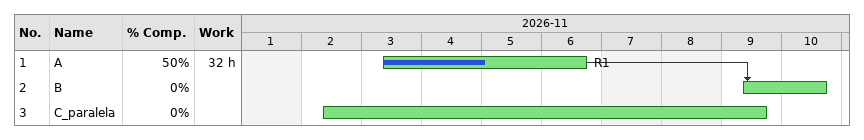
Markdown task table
| ID | Task | Start | Finish | Predecessors | Resources | % complete | Work (h) |
|---|---|---|---|---|---|---|---|
| 1 | A | 2026-11-03 | 2026-11-06 |  | R1 | 50 | 32 |
| 2 | B | 2026-11-09 | 2026-11-10 | 1 |  | 0 |  |
| 3 | C_paralela | 2026-11-02 | 2026-11-09 |  |  | 0 |  |
